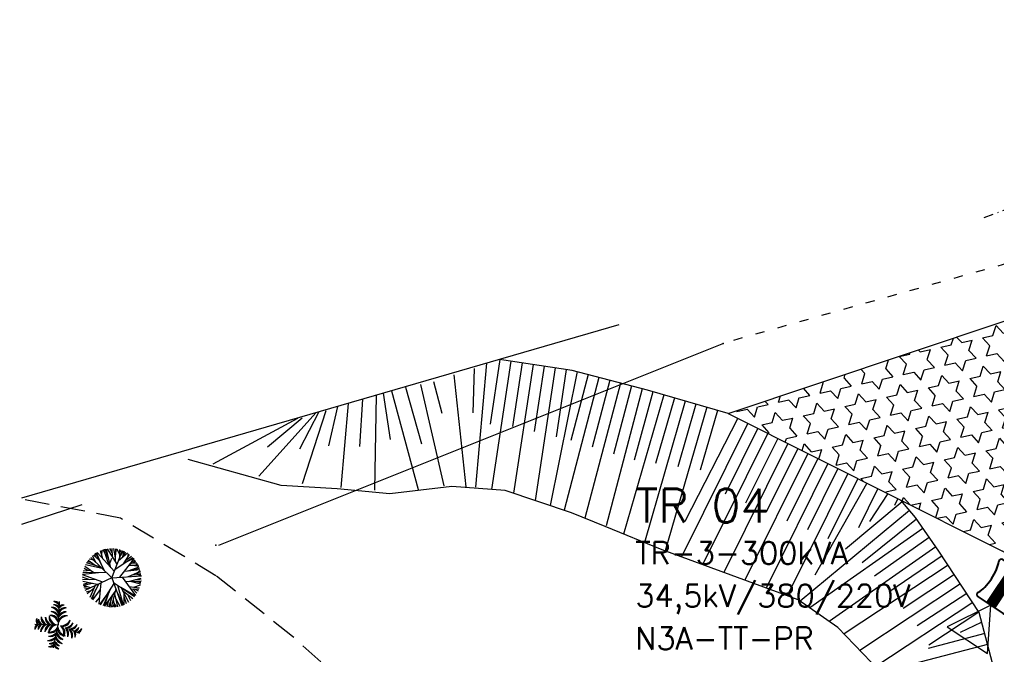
# Model space of a CAD drawing. Header units: millimetres. Extents: x 997 to 4249, y 599 to 1440.
# Drawn here: x 1075.1 to 1203.1, y 1073.7 to 1156.9 of the extents above; entities that cross this region are included whole.
import ezdxf
from ezdxf import colors
from ezdxf.entities.mleader import LeaderData, LeaderLine
from ezdxf.math import Vec2, Vec3

# ---------------------------------------------------------------- set-up
doc = ezdxf.new("R2010")
doc.units = ezdxf.units.MM
for name, pattern in [('ACAD_ISO03W100', [30, 12, -18]), ('DASHDOT', [25.4, 12.7, -6.35, 0, -6.35]), ('DASHED', [19.05, 12.7, -6.35])]:
    doc.linetypes.add(name, pattern=pattern)
for name, color, linetype in [('BT', 5, 'Continuous'), ('cercas existentes', 18, 'Continuous'), ('POSTE', 5, 'Continuous'), ('POSTES', 1, 'Continuous'), ('taludes', 9, 'Continuous')]:
    doc.layers.add(name, color=color, linetype=linetype)
doc.styles.add('1mm', font='romans.shx', dxfattribs={"height": 2})

# ---------------------------------------------------------------- blocks, each defined once
blk = doc.blocks.new('B600.105')
at = {"layer": 'POSTE'}
h = blk.add_hatch(dxfattribs=at)
h.set_pattern_fill('ANSI31', color=256, scale=0.04, angle=270, style=0)
h.paths.add_polyline_path([(0.4, 2), (-0.4, 2), (-0.4, -2), (0.4, -2)])
for p, q in [((1.351, 2), (-1.351, 2)), ((-0.4, 2), (-0.4, -2)), ((0.4, 2), (0.4, -2)), ((-1.351, -2), (1.351, -2))]:
    blk.add_line(p, q, dxfattribs=at)
for centre, start, end in [((-1.351, 1.76), 90, 208.4233), ((1.351, 1.76), 331.5767, 90), ((-1.351, -1.76), 151.5767, 270), ((1.351, -1.76), 270, 28.4233)]:
    blk.add_arc(centre, 0.24, start, end, dxfattribs=at)
blk.add_ellipse((-1.93, 0), major_axis=(0, 1.956), ratio=0.347643, start_param=3.712556, end_param=5.712222, dxfattribs=at)
at = {"layer": 'POSTE', "extrusion": (0, 0, -1)}
blk.add_ellipse((1.93, 0), major_axis=(0, 1.956), ratio=0.347643, start_param=3.712556, end_param=5.712222, dxfattribs=at)
blk = doc.blocks.new('ATERRAMENTO')
at = {"layer": 'BT'}
for p, q in [((-4.31, -2.036), (-4.309, 2.037)), ((-5.562, -1.392), (-5.561, 1.297)), ((-6.573, -0.839), (-6.573, 0.713)), ((0, 0), (-4.31, 0))]:
    blk.add_line(p, q, dxfattribs=at)
blk = doc.blocks.new('gtfoods1')
at = {"layer": 'taludes', "lineweight": 5}
h = blk.add_hatch(dxfattribs=at)
h.set_pattern_fill('STARS', color=256, scale=0.3, angle=-47.433, style=0)
h.set_pattern_definition([(312.567, (-19432.3715, -3648.1565), (1.7820583, 1.63679334), [1.397, -1.397]), (12.567, (-19432.3715, -3648.1565), (-0.52647546, 2.36170443), [1.397, -1.397]), (72.567, (-19431.008, -3647.8525), (-2.30853376, 0.7249111), [1.397, -1.397])])
h.paths.add_polyline_path([(-643.7, 387.72), (-630.85, 406.8), (-629.13, 414.57), (-629.85, 419.05), (-631.88, 421.98), (-636.93, 424.86), (-656.76, 432.94), (-701.74, 454.48), (-707.62, 458.99), (-708.56, 460.37), (-756.5, 444.34)])
edge = h.paths.add_edge_path(flags=24)
edge.add_line((-683.26, 422.61), (-692.96, 433.17))
edge.add_line((-683.26, 422.61), (-680.22, 425.4))
edge.add_line((-680.22, 425.4), (-689.92, 435.96))
edge.add_line((-689.92, 435.96), (-692.96, 433.17))
for p, q in [((-770.84, 455.95), (-849.14, 433.23)), ((-786.42, 451.41, 12.07), (-787.7, 442.95, 12.07)), ((-784.97, 451.19, 12.07), (-787.52, 434.38, 12.07)), ((-783.52, 450.97, 12.07), (-784.79, 442.62, 12.07)), ((-782.07, 450.75, 12.07), (-784.63, 433.87, 12.07)), ((-780.62, 450.53, 12.07), (-781.92, 441.96, 12.07)), ((-779.17, 450.31, 12.07), (-781.8, 432.92, 12.07)), ((-776.29, 449.81, 12.07), (-779.83, 432.26, 12.07)), ((-777.72, 450.1, 12.07), (-779.06, 441.27, 12.07)), ((-773.45, 449.06, 12.07), (-778.02, 431.66, 12.07)), ((-774.87, 449.43, 12.07), (-777.14, 440.78, 12.07)), ((-770.61, 448.31, 12.07), (-775.27, 430.6, 12.07)), ((-772.03, 448.69, 12.07), (-774.33, 439.92, 12.07)), ((-767.78, 447.57, 12.07), (-772.49, 429.62, 12.07)), ((-769.19, 447.94, 12.07), (-771.55, 438.99, 12.07)), ((-766.36, 447.18, 12.07), (-768.83, 438.2, 12.07)), ((-764.95, 446.77, 12.07), (-770.21, 428.53, 12.07)), ((-762.13, 445.96, 12.07), (-767.48, 427.42, 12.07)), ((-763.54, 446.37, 12.07), (-766.02, 437.78, 12.07)), ((-759.32, 445.15, 12.07), (-764.74, 426.31, 12.07)), ((-760.72, 445.56, 12.07), (-763.09, 437.33, 12.07)), ((-757.91, 444.74, 12.07), (-760.17, 436.89, 12.07)), ((-755.23, 443.7, 12.07), (-762.17, 430.19, 12.07)), ((-753.92, 443.04, 12.07), (-762.62, 425.53, 12.07)), ((-752.61, 442.39, 12.07), (-756.9, 433.74, 12.07)), ((-751.3, 441.73, 12.07), (-759.85, 424.51, 12.07)), ((-749.99, 441.07, 12.07), (-754.21, 432.57, 12.07)), ((-748.68, 440.41, 12.07), (-757.08, 423.5, 12.07)), ((-747.37, 439.76, 12.07), (-751.51, 431.41, 12.07)), ((-746.06, 439.1, 12.07), (-754.31, 422.48, 12.07)), ((-744.75, 438.44, 12.07), (-748.82, 430.24, 12.07)), ((-743.44, 437.78, 12.07), (-751.54, 421.46, 12.07)), ((-742.13, 437.12, 12.07), (-746.12, 429.07, 12.07)), ((-740.81, 436.47, 12.07), (-748.77, 420.44, 12.07)), ((-739.5, 435.81, 12.07), (-743.43, 427.9, 12.07)), ((-736.88, 434.49, 12.07), (-739.43, 429.36, 12.07)), ((-735.57, 433.83, 12.07), (-737.99, 430.17, 12.07)), ((-734.26, 433.18, 12.07), (-734.71, 432.27, 12.07)), ((-732.74, 431.62, 12.07), (-747.06, 419.73, 12.07)), ((-733.68, 432.74, 12.07), (-741.13, 426.56, 12.07)), ((-731.82, 430.47, 12.07), (-738.92, 424.74, 12.07)), ((-730.98, 429.27, 12.07), (-745.81, 418.86, 12.07)), ((-730.14, 428.07, 12.07), (-737.34, 423.02, 12.07)), ((-729.29, 426.87, 12.07), (-743.25, 417.07, 12.07)), ((-728.47, 425.66, 12.07), (-735.33, 421, 12.07)), ((-727.66, 424.44, 12.07), (-741.32, 415.44, 12.07)), ((-726.85, 423.21, 12.07), (-733.57, 418.79, 12.07)), ((-726.05, 421.99, 12.07), (-739.24, 413.29, 12.07)), ((-725.24, 420.76, 12.07), (-731.72, 416.49, 12.07)), ((-724.43, 419.54, 12.07), (-737.39, 411, 12.07)), ((-723.63, 418.31, 12.07), (-730.19, 413.99, 12.07)), ((-722.86, 415.48, 12.07), (-730.27, 413.55, 12.07)), ((-722.49, 414.07, 12.07), (-737.04, 410.27, 12.07))]:
    blk.add_line(p, q, dxfattribs=at)
at = {"layer": 'taludes', "lineweight": 5, "extrusion": (-0.01642, -0.01246, 0.999788)}
for p, q in [((-838.59, 425.72, 12.09), (-838.56, 426.42, 12.1)), ((-838.09, 425.75, 12.1), (-838.42, 426.47, 12.1)), ((-837.65, 424.39, 12.09), (-838.34, 426.49, 12.1)), ((-837.94, 426, 12.1), (-838.18, 426.53, 12.11)), ((-837.89, 425.12, 12.09), (-837.98, 426.57, 12.11)), ((-837.4, 424.11, 12.09), (-837.98, 426.54, 12.11)), ((-836.59, 424.59, 12.11), (-837.87, 426.59, 12.11)), ((-837.23, 426.1, 12.12), (-837.56, 426.63, 12.12)), ((-837.21, 425.56, 12.11), (-837.25, 426.64, 12.12)), ((-836.81, 425.41, 12.12), (-837.01, 426.63, 12.13)), ((-836.83, 424.96, 12.11), (-836.77, 426.6, 12.13)), ((-836.8, 425.74, 12.12), (-836.68, 426.59, 12.13)), ((-836.25, 425.79, 12.13), (-836.59, 426.57, 12.13)), ((-836.25, 425.44, 12.13), (-836.23, 426.49, 12.14)), ((-836.24, 426.05, 12.13), (-836.06, 426.44, 12.14)), ((-839.67, 425.11, 12.06), (-840.27, 425.22, 12.06)), ((-837.29, 422.79, 12.08), (-840.04, 425.48, 12.06)), ((-839.33, 424.78, 12.07), (-839.82, 425.68, 12.07)), ((-838.93, 425.13, 12.08), (-839.7, 425.78, 12.07)), ((-839.38, 425.51, 12.07), (-839.51, 425.93, 12.08)), ((-838.23, 423.71, 12.07), (-839.37, 426.03, 12.08)), ((-838.54, 424.34, 12.07), (-839.3, 426.07, 12.08)), ((-836.96, 423.63, 12.09), (-839.22, 426.12, 12.08)), ((-838.47, 425.28, 12.09), (-838.77, 426.34, 12.09)), ((-837.53, 424.68, 12.09), (-837.3, 425.36, 12.11)), ((-837.29, 422.79, 12.08), (-835.89, 426.38, 12.14)), ((-836.84, 423.93, 12.1), (-834.52, 425.46, 12.15)), ((-836.41, 425.05, 12.12), (-835.25, 426.05, 12.15)), ((-836.26, 422.86, 12.09), (-834.37, 425.3, 12.15)), ((-836.16, 425.69, 12.13), (-835.78, 426.33, 12.14)), ((-835.85, 425.53, 12.13), (-835.69, 426.29, 12.14)), ((-835.74, 424.65, 12.12), (-834.97, 425.86, 12.15)), ((-835.72, 425.65, 12.14), (-835.48, 426.18, 12.15)), ((-835.44, 425.13, 12.13), (-834.71, 425.65, 12.15)), ((-835.38, 424.9, 12.13), (-834.42, 425.35, 12.15)), ((-835.2, 425.49, 12.14), (-835.12, 425.96, 12.15)), ((-834.42, 425.35, 12.15), (-835.01, 424.47, 12.13)), ((-834.44, 424.84, 12.15), (-834.24, 425.13, 12.15)), ((-840.4, 423.72, 12.04), (-840.93, 424.02, 12.03)), ((-839.63, 423.46, 12.04), (-840.83, 424.29, 12.04)), ((-838.55, 424.02, 12.07), (-840.74, 424.49, 12.04)), ((-838.75, 424.21, 12.07), (-840.6, 424.75, 12.05)), ((-840.02, 424.81, 12.06), (-840.51, 424.89, 12.05)), ((-839.48, 424.42, 12.06), (-840.39, 425.07, 12.05)), ((-835.64, 423.66, 12.11), (-833.6, 423.87, 12.15)), ((-835.13, 423.71, 12.12), (-833.72, 424.23, 12.15)), ((-835.01, 424.47, 12.13), (-833.81, 424.44, 12.15)), ((-834.9, 424.61, 12.14), (-834.13, 424.98, 12.15)), ((-834.79, 423.74, 12.13), (-833.65, 424.04, 12.15)), ((-834.63, 424.74, 12.14), (-834, 424.78, 12.15)), ((-834.56, 424.46, 12.14), (-833.77, 424.34, 12.15)), ((-834.22, 424.41, 12.15), (-833.93, 424.66, 12.15)), ((-840.17, 422.55, 12.02), (-841.13, 422.86, 12.01)), ((-839.32, 422.53, 12.04), (-841.13, 422.57, 12.01)), ((-838.49, 422.23, 12.05), (-841.12, 423.17, 12.02)), ((-839.03, 423.47, 12.05), (-841.11, 423.23, 12.02)), ((-838, 423.48, 12.07), (-841.08, 423.45, 12.02)), ((-840.07, 423.77, 12.04), (-841.04, 423.65, 12.02)), ((-837.29, 422.79, 12.08), (-840.84, 421.15, 12)), ((-837.29, 422.79, 12.08), (-833.41, 423.06, 12.14)), ((-837.29, 422.79, 12.08), (-835.98, 419.17, 12.05)), ((-835.95, 422.88, 12.1), (-834.19, 420.5, 12.1)), ((-835.2, 422.94, 12.11), (-833.54, 423.67, 12.15)), ((-835.1, 422.32, 12.11), (-833.44, 422.77, 12.14)), ((-834.6, 423.2, 12.12), (-833.47, 423.26, 12.14)), ((-834.28, 423.34, 12.13), (-833.49, 423.43, 12.15)), ((-833.96, 423.02, 12.13), (-833.46, 423.2, 12.14)), ((-833.84, 423.54, 12.14), (-833.57, 423.76, 12.15)), ((-839.2, 421.91, 12.03), (-841.1, 422.3, 12.01)), ((-840.36, 422.14, 12.02), (-841.03, 421.9, 12)), ((-839.84, 422.04, 12.02), (-841.01, 421.81, 12)), ((-840.09, 421.5, 12.01), (-841, 421.78, 12)), ((-840.5, 421.63, 12.01), (-840.94, 421.58, 12)), ((-840.39, 421.36, 12.01), (-840.89, 421.44, 12)), ((-839.65, 421.41, 12.02), (-840.52, 420.7, 12)), ((-839.49, 421.77, 12.03), (-840.16, 420.22, 12)), ((-838.99, 422, 12.04), (-840, 420.06, 12)), ((-838.71, 422.13, 12.04), (-839, 419.34, 12)), ((-837.02, 422.03, 12.07), (-838.8, 419.25, 12.01)), ((-836.77, 421.34, 12.07), (-837.37, 418.94, 12.03)), ((-837.07, 422.19, 12.07), (-834.32, 420.34, 12.09)), ((-836.55, 421.84, 12.08), (-835.8, 419.24, 12.06)), ((-836.11, 421.55, 12.08), (-834.22, 420.47, 12.1)), ((-836.11, 421.55, 12.08), (-835.12, 419.61, 12.07)), ((-835.52, 422.3, 12.1), (-833.46, 422.37, 12.13)), ((-835.05, 421.66, 12.1), (-833.66, 421.5, 12.12)), ((-834.82, 421.35, 12.1), (-833.73, 421.32, 12.12)), ((-834.73, 422.33, 12.11), (-833.53, 421.99, 12.13)), ((-834.54, 421.35, 12.1), (-834.01, 420.77, 12.1)), ((-834.39, 421.59, 12.11), (-833.55, 421.87, 12.12)), ((-834.3, 421.34, 12.11), (-833.83, 421.09, 12.11)), ((-834.22, 422.56, 12.12), (-833.45, 422.53, 12.13)), ((-833.99, 422.12, 12.12), (-833.48, 422.23, 12.13)), ((-840.06, 421.07, 12.01), (-840.64, 420.9, 12)), ((-839.41, 421.2, 12.02), (-839.91, 419.97, 12)), ((-838.8, 421.26, 12.03), (-839.84, 419.91, 12)), ((-838.9, 420.23, 12.02), (-839.43, 419.59, 12)), ((-837.93, 420.6, 12.04), (-838.9, 419.3, 12.01)), ((-837.52, 421.25, 12.05), (-838.41, 419.11, 12.01)), ((-837.77, 420.64, 12.04), (-838.28, 419.08, 12.01)), ((-837.45, 420.18, 12.04), (-838.28, 419.08, 12.01)), ((-836.84, 421.06, 12.06), (-838.24, 419.06, 12.01)), ((-837.22, 420.52, 12.05), (-837.73, 418.97, 12.02)), ((-836.93, 420.7, 12.05), (-836.56, 419.01, 12.04)), ((-836.78, 420.02, 12.05), (-836.23, 419.09, 12.05)), ((-836.68, 421.09, 12.06), (-835.82, 419.23, 12.05)), ((-835.91, 421.15, 12.08), (-834.55, 420.08, 12.09)), ((-835.73, 420.79, 12.08), (-835.72, 419.27, 12.06)), ((-835.73, 420.33, 12.07), (-835.41, 419.43, 12.06)), ((-835.25, 420.63, 12.08), (-834.86, 419.81, 12.08)), ((-837.72, 419.81, 12.03), (-837.93, 418.99, 12.02)), ((-837.41, 419.93, 12.04), (-837.56, 418.95, 12.02)), ((-837.28, 419.3, 12.03), (-837.29, 418.94, 12.03)), ((-837.01, 419.28, 12.04), (-837.17, 418.94, 12.03)), ((-837.12, 419.93, 12.04), (-836.96, 418.96, 12.03)), ((-837.06, 419.54, 12.04), (-836.72, 418.98, 12.04))]:
    blk.add_line(p, q, dxfattribs=at)
at = {"layer": 'taludes', "linetype": 'Continuous', "lineweight": 5}
for p, q in [((-844.21, 419.68, 12.07), (-844.31, 416.63, 12.07)), ((-847.36, 416.72, 12.07), (-844.31, 416.63, 12.07)), ((-844.93, 413.64, 12.07), (-844.31, 416.63, 12.07)), ((-841.47, 415.5, 12.07), (-842.43, 415.88, 12.07))]:
    blk.add_line(p, q, dxfattribs=at)
at = {"layer": 'taludes', "linetype": 'DASHDOT', "lineweight": 5, "ltscale": 0.1}
blk.add_lwpolyline([(-722.97, 470.03), (-681.59, 484.72), (-622.76, 499.81), (-576.66, 509.5), (-489.52, 533.54), (-387.87, 570.07), (-338.36, 585.45)], dxfattribs=at)
at = {"layer": 'taludes', "linetype": 'ACAD_ISO03W100', "lineweight": 5, "ltscale": 0.1}
blk.add_lwpolyline([(-418.8, 550.49), (-467.88, 531.95), (-522.78, 516.65), (-682.47, 474.55), (-757.17, 453.52)], dxfattribs=at)
at = {"layer": 'taludes', "lineweight": 5}
for points, elevation in [([(-756.5, 444.34), (-708.56, 460.37)], -11.44), ([(-757.13, 453.52), (-823.32, 427.02)], -10.07), ([(-788.2, 450.93), (-789.64, 434.68)], 12.07), ([(-756.5, 444.34), (-767.06, 447.38), (-776.94, 449.98), (-786.47, 451.42)], -11.44), ([(-789.81, 450.24), (-789.99, 444.4)], 12.07), ([(-795.11, 448.54), (-794.05, 444.36)], 12.07), ([(-792.46, 449.39), (-790.88, 434.73)], 12.07), ([(-801.72, 446.99), (-800.8, 440.94)], 12.07), ([(-800.64, 447.31), (-797.15, 434.38)], 12.07), ([(-798.79, 447.8), (-796.7, 440.35)], 12.07), ([(-796.85, 448.13), (-793.76, 434.85)], 12.07), ([(-806.31, 445.66), (-807.26, 434.61)], 12.07), ([(-804.43, 446.21), (-804.83, 440.01)], 12.07), ([(-802.63, 446.73), (-802.87, 434.28)], 12.07), ([(-810.52, 444.44), (-818.01, 436.1)], 12.07), ([(-810.17, 444.54), (-812.7, 439.66)], 12.07), ([(-809.25, 444.67), (-812.34, 435.1)], 12.07), ([(-807.69, 445.26), (-808.89, 440.11)], 12.07), ([(-756.5, 444.34), (-643.7, 387.72)], -11.44), ([(-812.94, 443.66), (-824.07, 437.67)], 12.07), ([(-812.32, 443.7), (-816.88, 439.91)], 12.07), ([(-772.61, 429.51), (-777.05, 431.33), (-785.75, 434.24), (-792.74, 434.78), (-800.87, 433.8), (-807.74, 434.46), (-815.09, 434.9), (-827.27, 438.32)], -14.99), ([(-738.38, 435.1), (-745.13, 423.16)], 12.07), ([(-724.02, 393.95), (-722.47, 400.11), (-721.28, 407.28), (-721.63, 410.76), (-723.59, 418.26), (-728.89, 426.29), (-731.96, 430.68), (-733.88, 432.98)], -9.61), ([(-841.21, 432.34), (-849.14, 429.77)], -16.65), ([(-749.7, 420.78), (-765.17, 426.47), (-772.61, 429.51)], -14.99), ([(-733.68, 385.58), (-733.98, 390.63), (-733.56, 396.35), (-735.64, 407.32), (-737.75, 411.76), (-742.15, 416.3), (-747.32, 419.9), (-749.7, 420.78)], -14.99), ([(-723.34, 416.95), (-726.08, 415.62)], 12.07)]:
    blk.add_lwpolyline(points, dxfattribs=dict(at, elevation=elevation))
at = {"layer": 'taludes', "linetype": 'DASHED', "lineweight": 5, "ltscale": 0.25}
blk.add_lwpolyline([(-720.63, 334.26), (-723.48, 335.99), (-743, 347.81), (-756.91, 355.52), (-778.65, 366.51), (-792.08, 371.1), (-794.33, 379.33), (-796.75, 394.75), (-806.36, 408.58), (-813.6, 415.12), (-823.66, 423.07), (-836.17, 430.61), (-849.39, 433.16)], dxfattribs=at)
at = {"layer": 'taludes', "linetype": 'Continuous', "lineweight": 5}
for centre, radius, start, end in [((-845.68, 417.37, 12.07), 1.63, 29.638, 73.3034), ((-845.15, 417.97, 12.07), 0.975, 23.5157, 93.6605), ((-845.41, 417.77, 12.07), 1.58, 42.3431, 71.6462), ((-844.82, 418.58, 12.07), 0.704, 34.5568, 97.8912), ((-844.8, 419, 12.07), 0.704, 34.5568, 97.8912), ((-845.4, 418.19, 12.07), 1.58, 42.3431, 71.6462), ((-842.89, 417.29, 12.07), 1.63, 103.2303, 146.8956), ((-843.39, 417.91, 12.07), 0.975, 82.8731, 153.0179), ((-843.68, 418.54, 12.07), 0.704, 78.6425, 141.9769), ((-843.13, 417.7, 12.07), 1.58, 104.8875, 134.1905), ((-846.51, 417.15, 12.07), 0.704, 154.0494, 217.3837), ((-845.56, 417.47, 12.07), 1.58, 180.2943, 209.5974), ((-845.59, 417.55, 12.07), 0.975, 172.8731, 243.0179), ((-844.97, 418.04, 12.07), 1.63, 193.2303, 236.8956), ((-845.04, 417.53, 12.07), 0.975, 172.8731, 243.0179), ((-844.41, 418.03, 12.07), 1.63, 193.2303, 236.8956), ((-844.56, 417.58, 12.07), 0.951, 164.6323, 264.8409), ((-844.05, 417.96, 12.07), 1.44, 185.079, 246.6004), ((-845.24, 416.94, 12.07), 0.951, 1.6928, 101.9014), ((-845.65, 416.45, 12.07), 1.44, 19.9333, 81.4546), ((-845.17, 417.41, 12.07), 0.975, 23.5157, 93.6605), ((-845.7, 416.82, 12.07), 1.63, 29.638, 73.3034), ((-843.36, 416.88, 12.07), 0.951, 74.6323, 174.8409), ((-842.98, 416.37, 12.07), 1.44, 95.079, 156.6004), ((-842.91, 416.73, 12.07), 1.63, 103.2303, 146.8956), ((-843.4, 417.36, 12.07), 0.975, 82.8731, 153.0179), ((-846.68, 416.13, 12.07), 0.704, 124.5568, 187.8912), ((-845.87, 415.53, 12.07), 1.58, 132.3431, 161.6462), ((-846.26, 416.12, 12.07), 0.704, 124.5568, 187.8912), ((-845.45, 415.52, 12.07), 1.58, 132.3431, 161.6462), ((-846.23, 417.25, 12.07), 0.704, 168.6425, 231.9769), ((-845.38, 417.8, 12.07), 1.58, 194.8875, 224.1905), ((-845.65, 415.78, 12.07), 0.975, 113.5157, 183.6605), ((-845.05, 415.25, 12.07), 1.63, 119.638, 163.3034), ((-845.09, 415.77, 12.07), 0.975, 113.5157, 183.6605), ((-844.5, 415.24, 12.07), 1.63, 119.638, 163.3034), ((-845.57, 417.11, 12.07), 1.44, 265.079, 326.6004), ((-845.29, 416.54, 12.07), 0.951, 244.6323, 344.8409), ((-844.62, 415.69, 12.07), 0.951, 91.6928, 191.9014), ((-844.13, 415.28, 12.07), 1.44, 109.9333, 171.4546), ((-843.44, 416.15, 12.07), 0.951, 171.6928, 271.9014), ((-842.95, 416.57, 12.07), 1.44, 189.9333, 251.4546), ((-844.02, 417.95, 12.07), 1.44, 269.9333, 331.4546), ((-845, 415.47, 12.07), 1.44, 345.079, 46.6004), ((-843.69, 417.4, 12.07), 0.951, 251.6928, 351.9014), ((-844.39, 415.65, 12.07), 0.951, 324.6323, 64.8409), ((-843.65, 417.87, 12.07), 1.63, 279.638, 323.3034), ((-844.68, 415.27, 12.07), 1.63, 353.2303, 36.8956), ((-843.28, 417.16, 12.07), 0.975, 273.5157, 343.6605), ((-843.93, 415.53, 12.07), 0.975, 332.8731, 43.0179), ((-843.13, 417.66, 12.07), 1.63, 279.638, 323.3034), ((-842.76, 416.96, 12.07), 0.975, 273.5157, 343.6605), ((-842.85, 417.27, 12.07), 1.58, 292.3431, 321.6462), ((-842.3, 416.44, 12.07), 0.704, 284.5568, 347.8912), ((-845.82, 416.22, 12.07), 1.63, 273.2303, 316.8956), ((-845.44, 415.52, 12.07), 0.975, 252.8731, 323.0179), ((-845.7, 416.76, 12.07), 1.63, 273.2303, 316.8956), ((-845.32, 416.06, 12.07), 0.975, 252.8731, 323.0179), ((-843.71, 415.16, 12.07), 0.975, 193.5157, 263.6605), ((-843.08, 415.65, 12.07), 1.63, 199.638, 243.3034), ((-843.6, 415.7, 12.07), 0.975, 193.5157, 263.6605), ((-842.97, 416.2, 12.07), 1.63, 199.638, 243.3034), ((-844.17, 415.07, 12.07), 1.63, 353.2303, 36.8956), ((-843.41, 415.32, 12.07), 0.975, 332.8731, 43.0179), ((-843.69, 415.16, 12.07), 1.58, 354.8875, 24.1905), ((-842.72, 415.38, 12.07), 0.704, 328.6425, 31.9769), ((-842.46, 417.12, 12.07), 1.58, 292.3431, 321.6462), ((-841.91, 416.28, 12.07), 0.704, 284.5568, 347.8912), ((-845.73, 415.36, 12.07), 1.58, 274.8875, 304.1905), ((-845.34, 414.44, 12.07), 0.704, 248.6425, 311.9769), ((-845.65, 415.77, 12.07), 1.58, 274.8875, 304.1905), ((-845.26, 414.84, 12.07), 0.704, 248.6425, 311.9769), ((-844.23, 414.21, 12.07), 0.704, 204.5568, 267.8912), ((-843.5, 414.9, 12.07), 1.58, 212.3431, 241.6462), ((-844.14, 414.61, 12.07), 0.704, 204.5568, 267.8912), ((-843.42, 415.31, 12.07), 1.58, 212.3431, 241.6462)]:
    blk.add_arc(centre, radius, start, end, dxfattribs=at)
at = {"layer": 'taludes', "lineweight": 5}
for p in [(-757.17, 453.52, -10.07), (-823.65, 427.09)]:
    blk.add_point(p, dxfattribs=at)

msp = doc.modelspace()

# ---------------------------------------------------------------- linework, layer by layer
at = {"layer": 'POSTES', "color": 5, "lineweight": 5, "elevation": 12.07}
msp.add_lwpolyline([(1196.67, 1077.3), (1201.95, 1073.78), (1202.36, 1080.12)], close=True, dxfattribs=at)

# ---------------------------------------------------------------- block references
at = {"layer": 'BT', "lineweight": 5, "xscale": 1.466666666666667, "yscale": 1.466666666666667, "zscale": 1.466666666666667, "rotation": 123.4901970416783}
msp.add_blockref('ATERRAMENTO', (1204.34, 1078.8, 12.07), dxfattribs=at)
at = {"layer": 'cercas existentes', "color": 1}
msp.add_blockref('gtfoods1', (1924.45, 660.92), dxfattribs=at)
at = {"layer": 'POSTES', "lineweight": 5, "xscale": 1.466666666666667, "yscale": 1.466666666666667, "zscale": 1.466666666666667, "rotation": 326.3462056360075}
msp.add_blockref('B600.105', (1203.98, 1082.56, 12.07), dxfattribs=at)

# ---------------------------------------------------------------- texts
at = {"layer": 'BT', "lineweight": 5, "style": '1mm'}
for s, height, p in [('TR 04', 4.4, (1155.78, 1090.98, 12.07)), ('TR-3-300kVA', 2.9333, (1155.78, 1085.5, 12.07)), ('34,5kV/380/220V', 2.9333, (1155.78, 1079.9, 12.07)), ('N3A-TT-PR', 2.933, (1155.78, 1074.31, 12.07))]:
    msp.add_text(s, height=height, dxfattribs=at).set_placement(p)

# ---------------------------------------------------------------- leaders
at = {"lineweight": 5}
ml = msp.add_multileader_mtext('Standard', dxfattribs=at)
ml.set_content('', color=256)
ml.set_leader_properties()
ml.build(insert=Vec2(0, 0))
ml.multileader.update_dxf_attribs({"text_top_attachment_type": 0, "text_bottom_attachment_type": 0})
ctx = ml.context
ctx.base_point, ctx.char_height, ctx.landing_gap_size, ctx.plane_origin = Vec3(1187.28, 1174.06, 0.48), 5.33, 2.67, Vec3(1285.11, 1119.23, 0.48)
ctx.text_align_type = 2
notes = []
notes.append((ctx, [(0, (1, 1, 0), (1271.04, 1174.06, 0.48), (-1, 0), 78.43, [(0, [(1312.03, 1146.49, 0.48)], 256, [])])]))
ctx.mtext.insert, ctx.mtext.alignment, ctx.mtext.flow_direction = Vec3(1189.95, 1176.73, 0.48), 3, 5
for ctx, leaders in notes:
    for number, flags, end, landing, length, lines in leaders:
        leader = LeaderData()
        leader.index, (leader.has_last_leader_line, leader.has_dogleg_vector, leader.attachment_direction) = number, flags
        leader.last_leader_point, leader.dogleg_vector, leader.dogleg_length = Vec3(end), Vec3(landing), length
        for number, points, colour, breaks in lines:
            line = LeaderLine()
            line.index, line.vertices, line.color, line.breaks = number, Vec3.list(points), colors.encode_raw_color(colour), breaks
            leader.lines.append(line)
        ctx.leaders.append(leader)

doc.saveas('drawing.dxf')
